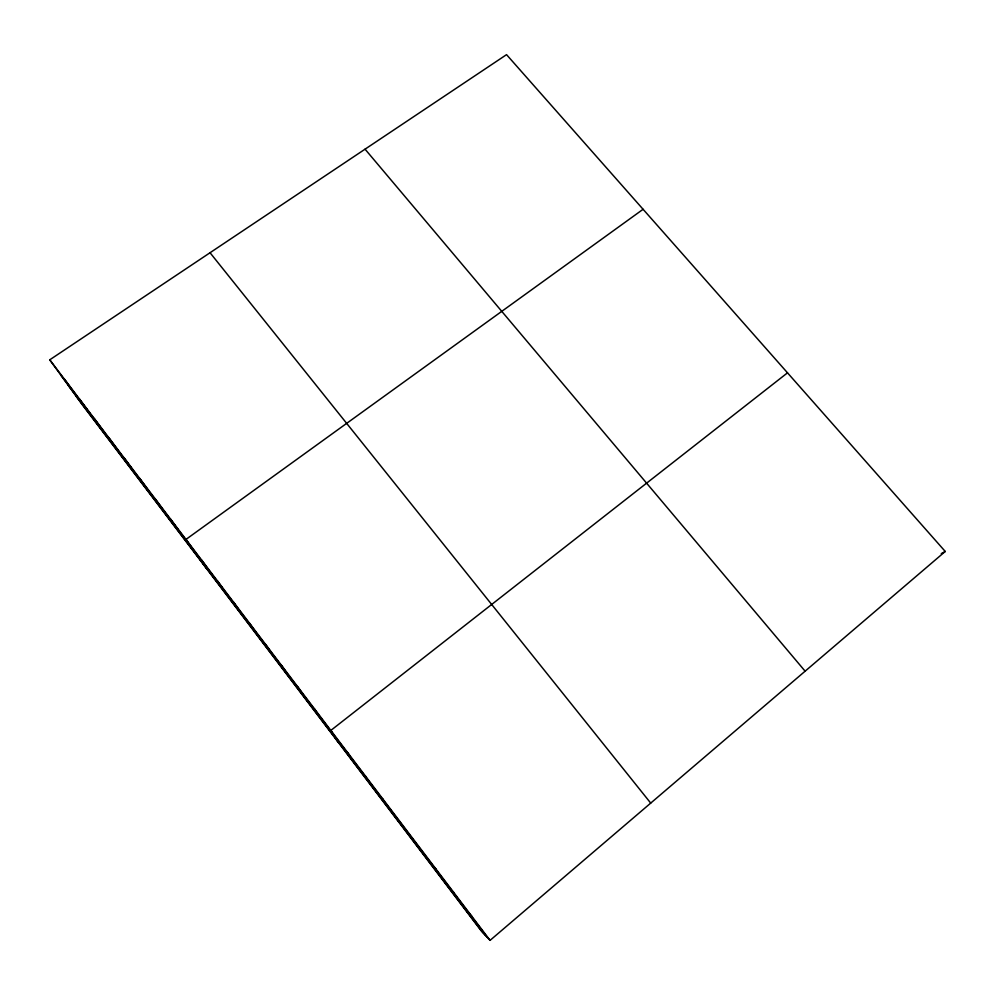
<?xml version="1.0" encoding="UTF-8"?>
<svg xmlns="http://www.w3.org/2000/svg" width="995" height="995" viewBox="0 0 995 995"><rect width="100%" height="100%" fill="white"/><g stroke="black" fill="none" stroke-linecap="round" stroke-linejoin="round"><path stroke-width="1.49" d="M490.075 940.35L945.25 551.466L506.542 54.65L49.75 359.817L82.386 404.853L481.107 930.711L490.075 940.35L49.75 359.817M787.505 372.826L330.85 730.417L337.778 741.673M643.093 209.286L185.978 539.414L206.525 568.568M941.282 553.606L945.25 551.466M434.628 867.988L435.822 868.809M451.954 890.836L453.77 892.478M469.404 913.845L471.854 916.32M365.053 149.175L805.129 671.19M210.044 252.73L650.718 803.102M60.931 375.239L486.99 937.029M68.319 385.438L484.951 934.84M75.608 395.5L482.961 932.688M64.488 379.244L75.222 394.095M94.239 418.472L104.102 432.166M79.314 398.796L89.612 413.074M109.276 438.297L118.679 451.394M124.412 458.247L133.355 470.734M139.648 478.334L148.131 490.212M154.984 498.557L162.993 509.826M170.419 518.917L177.956 529.551M201.624 560.048L208.191 569.414M217.395 580.831L223.452 589.537M233.265 601.764L238.825 609.798M249.248 622.833L254.297 630.208M265.342 644.051L269.869 650.742M281.548 665.419L285.553 671.414M297.866 686.936L301.336 692.234M314.308 708.602L317.231 713.191M348.026 753.066L349.83 756.175M365.327 775.876L366.558 778.227M382.752 798.848L383.386 800.428M400.313 821.994L400.351 822.79"/></g></svg>
